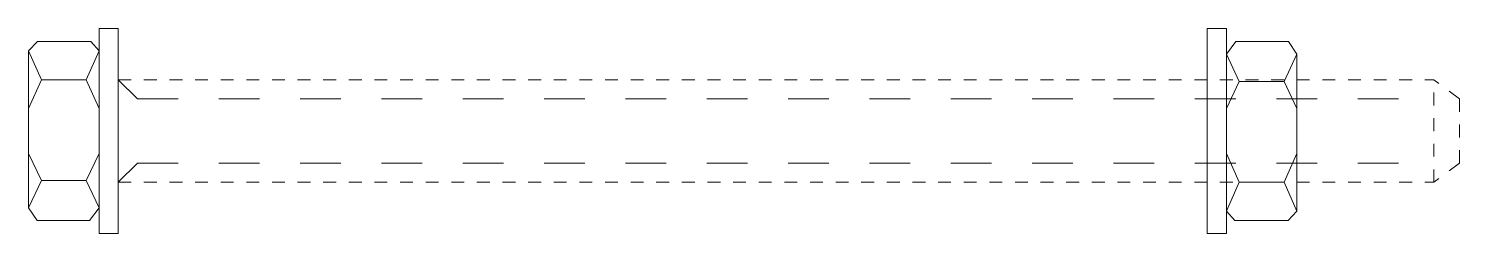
# Model space of a CAD drawing. Header units: metres. Extents: x -7 to 105, y -8 to 8.
import ezdxf

# ---------------------------------------------------------------- set-up
doc = ezdxf.new("R2010")
doc.units = ezdxf.units.M
doc.linetypes.add('Dash', pattern=[6.35, 3.175, -3.175])
doc.linetypes.add('Streep 1_1', pattern=[2, 1, -1])
doc.layers.add('A-DETL-GENF', color=92, linetype='Continuous', lineweight=18)
doc.layers.add('A-DETL-GENF-HDLN', color=1, linetype='Dash', lineweight=18)

# ---------------------------------------------------------------- blocks, each defined once
blk = doc.blocks.new('00 bout_moer - M8-4299262-00_0 Basismaterialen')
at = {"layer": 'A-DETL-GENF'}
for p, q in [((-1.5, 0), (-1.5, 8)), ((-1.5, 8), (0, 8)), ((0, 8), (0, -8)), ((85, -8), (85, 8)), ((85, 8), (86.5, 8)), ((86.5, 8), (86.5, 0)), ((-7, 6.25), (-6.31, 7)), ((-6.31, 7), (-2.15, 7)), ((-2.15, 7), (-1.5, 6.25)), ((86.5, 6), (87.24, 7)), ((87.24, 7), (91.34, 7)), ((91.34, 7), (92, 6)), ((-7, 6.25), (-6, 4)), ((-7, -6), (-7, 6.25)), ((-2.5, 4), (-1.5, 6.25)), ((-1.5, 6.25), (-1.5, 0)), ((86.5, 0), (86.5, 6)), ((86.5, 6), (87.5, 3.87)), ((91, 3.87), (92, 6)), ((92, 6), (92, -6.25)), ((-6, 4), (-7, 1.75)), ((-6, 4), (-2.5, 4)), ((-1.5, 1.75), (-2.5, 4)), ((87.5, 3.87), (86.5, 1.75)), ((91, 3.87), (87.5, 3.87)), ((92, 1.75), (91, 3.87)), ((-7, 1.75), (-7, -1.75)), ((-1.5, -1.75), (-1.5, 1.75)), ((86.5, 1.75), (86.5, -1.75)), ((92, -1.75), (92, 1.75)), ((-1.5, -8), (-1.5, 0)), ((-1.5, 0), (-1.5, -6)), ((86.5, -6.25), (86.5, 0)), ((86.5, 0), (86.5, -8)), ((-7, -1.75), (-6, -3.87)), ((-2.5, -3.87), (-1.5, -1.75)), ((86.5, -1.75), (87.5, -4)), ((91, -4), (92, -1.75)), ((-6, -3.87), (-7, -6)), ((-6, -3.87), (-2.5, -3.87)), ((-1.5, -6), (-2.5, -3.87)), ((87.5, -4), (86.5, -6.25)), ((91, -4), (87.5, -4)), ((92, -6.25), (91, -4)), ((-6.34, -7), (-7, -6)), ((-1.5, -6), (-2.24, -7)), ((87.15, -7), (86.5, -6.25)), ((92, -6.25), (91.31, -7)), ((-2.24, -7), (-6.34, -7)), ((91.31, -7), (87.15, -7)), ((0, -8), (-1.5, -8)), ((86.5, -8), (85, -8))]:
    blk.add_line(p, q, dxfattribs=at)
at = {"layer": 'A-DETL-GENF', "linetype": 'Streep 1_1', "lineweight": 13}
for p, q in [((0, 4), (102.69, 4)), ((104.69, 2.5), (102.69, 4)), ((102.69, -4), (102.69, 4)), ((104.69, 2.5), (104.69, -2.5)), ((104.69, -2.5), (102.69, -4)), ((0, -4), (102.69, -4))]:
    blk.add_line(p, q, dxfattribs=at)
at = {"layer": 'A-DETL-GENF-HDLN'}
for p, q in [((0, 4), (1.5, 2.5)), ((0, 4), (0, -4)), ((1.5, 2.5), (102.69, 2.5)), ((0, -4), (1.5, -2.5)), ((1.5, -2.5), (102.69, -2.5))]:
    blk.add_line(p, q, dxfattribs=at)

msp = doc.modelspace()

# ---------------------------------------------------------------- block references
msp.add_blockref('00 bout_moer - M8-4299262-00_0 Basismaterialen', (0, 0))

doc.saveas('drawing.dxf')
